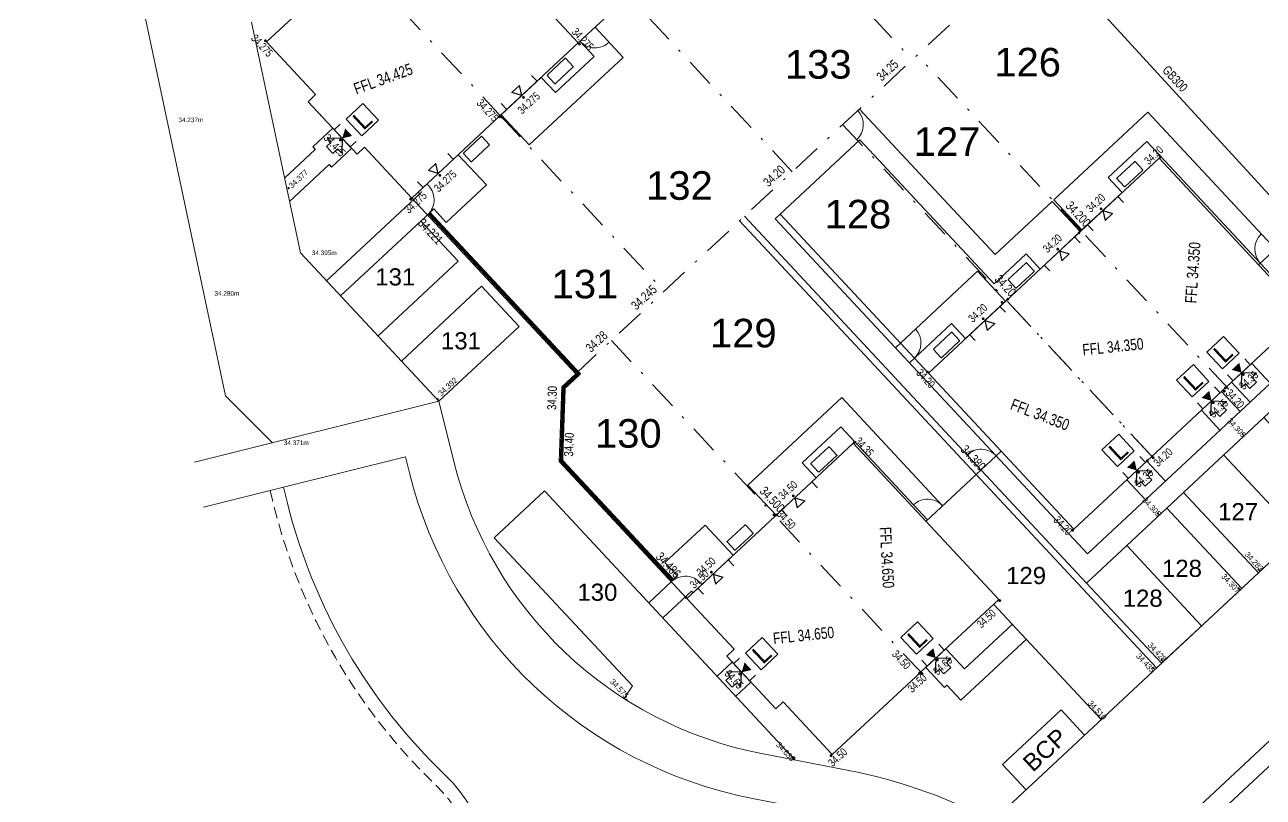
# Model space of a CAD drawing. Header units: metres. Extents: x 337936 to 338610, y 373199 to 374026.
# Drawn here: x 337935.8 to 337989.9, y 373963.2 to 373997 of the extents above; entities that cross this region are included whole.
import ezdxf

# ---------------------------------------------------------------- set-up
doc = ezdxf.new("R2010")
doc.units = ezdxf.units.M
doc.linetypes.add('DASHDOT', pattern=[25.4, 12.7, -6.35, 0, -6.35])
doc.linetypes.add('DASHED', pattern=[0.75, 0.5, -0.25])
for name, color, linetype in [('A-WH_HT-Access-Main', 252, 'Continuous'), ('A-WH_HT-Services-ASHP', 252, 'Continuous'), ('A-WH_HT-Wall-Party Wall Line', 252, 'Continuous'), ('A-WH_HT-Wall-Structure', 252, 'Continuous'), ('C-Zz4050-T-SpotLevels', 7, 'Continuous'), ('DGL-Paths', 252, 'Continuous'), ('EXTERNAL_WORKS_BACK_OF_FOOTWAY_LEVELS', 7, 'Continuous'), ('HOUSE_EXTERNAL_LEVELS', 7, 'Continuous'), ('HOUSE_SLAB_LEVEL', 7, 'Continuous'), ('PLOT_BOUNDARY_ANNOTATION', 7, 'Continuous')]:
    doc.layers.add(name, color=color, linetype=linetype)
doc.layers.add('A-WH_HT-Wall-Door Openings', color=252, linetype='Continuous', plot=False)
for name, color, linetype, lineweight in [('DGL_BT Gates', 252, 'Continuous', 9), ('DGL_BT Rear Fencing', 252, 'DASHDOT', 9), ('DGL_BT-Replacement Fence', 252, 'FENCELINE2', 9), ('DGL_BT-Screen Fence', 252, 'FENCELINE2', 9), ('DGL_BT-Screen Pier Wall + Panels', 252, 'DASHED', 9), ('DGL_DRIVE', 252, 'Continuous', 9), ('DGL_Footpath', 252, 'Continuous', 9), ('DGL_Plot Parking', 252, 'Continuous', 9), ('DGL_PlotNo', 252, 'Continuous', 9), ('DGL_ROAD_KERBLINE', 252, 'Continuous', 9), ('DGL_VERGE', 252, 'DASHED', 9)]:
    doc.layers.add(name, color=color, linetype=linetype, lineweight=lineweight)
doc.layers.add('HOUSE_DOORS', color=3, linetype='Continuous', true_color=0x00ff00)
doc.styles.add('AnnotativeArial', font='arial.ttf', dxfattribs={"height": 2})
doc.styles.add('ESTROAD', font='arial.ttf', dxfattribs={"width": 0.75})
doc.styles.get("Standard").update_dxf_attribs({"font": 'arial.ttf'})
doc.styles.add('TTE', font='arial.ttf')
doc.linetypes.add('FENCELINE2', pattern='A,6.35,-2.54,[132,ltypeshp.shx,S=2.54,R=0,X=-2.54,Y=0],-2.54,25.4', length=36.83)

msp = doc.modelspace()

# ---------------------------------------------------------------- hatches: boundary and pattern name
at = {"layer": 'EXTERNAL_WORKS_BACK_OF_FOOTWAY_LEVELS'}
h = msp.add_hatch(color=256, dxfattribs=at)
edge = h.paths.add_edge_path(flags=17)
edge.add_ellipse((337947.296, 373989.845), major_axis=(0.0354, 0.0354), ratio=1, start_angle=45, end_angle=225, ccw=False)
edge.add_ellipse((337947.296, 373989.845), major_axis=(0.0354, 0.0354), ratio=1, start_angle=225, end_angle=405, ccw=False)
h = msp.add_hatch(color=256, dxfattribs=at)
edge = h.paths.add_edge_path(flags=17)
edge.add_ellipse((337953.813, 373980.617), major_axis=(0.0354, 0.0354), ratio=1, start_angle=45, end_angle=225, ccw=False)
edge.add_ellipse((337953.813, 373980.617), major_axis=(0.0354, 0.0354), ratio=1, start_angle=225, end_angle=405, ccw=False)
h = msp.add_hatch(color=256, dxfattribs=at)
edge = h.paths.add_edge_path(flags=17)
edge.add_ellipse((337989.013, 373979.082), major_axis=(0.0354, 0.0354), ratio=1, start_angle=45, end_angle=225, ccw=False)
edge.add_ellipse((337989.013, 373979.082), major_axis=(0.0354, 0.0354), ratio=1, start_angle=225, end_angle=405, ccw=False)
h = msp.add_hatch(color=256, dxfattribs=at)
edge = h.paths.add_edge_path(flags=17)
edge.add_ellipse((337985.302, 373975.621), major_axis=(0.0354, 0.0354), ratio=1, start_angle=45, end_angle=225, ccw=False)
edge.add_ellipse((337985.302, 373975.621), major_axis=(0.0354, 0.0354), ratio=1, start_angle=225, end_angle=405, ccw=False)
h = msp.add_hatch(color=256, dxfattribs=at)
edge = h.paths.add_edge_path(flags=17)
edge.add_ellipse((337989.709, 373973.168), major_axis=(0.0354, 0.0354), ratio=1, start_angle=45, end_angle=225, ccw=False)
edge.add_ellipse((337989.709, 373973.168), major_axis=(0.0354, 0.0354), ratio=1, start_angle=225, end_angle=405, ccw=False)
h = msp.add_hatch(color=256, dxfattribs=at)
edge = h.paths.add_edge_path(flags=17)
edge.add_ellipse((337988.831, 373972.349), major_axis=(0.0354, 0.0354), ratio=1, start_angle=45, end_angle=225, ccw=False)
edge.add_ellipse((337988.831, 373972.349), major_axis=(0.0354, 0.0354), ratio=1, start_angle=225, end_angle=405, ccw=False)
h = msp.add_hatch(color=256, dxfattribs=at)
edge = h.paths.add_edge_path(flags=17)
edge.add_ellipse((337985.467, 373969.212), major_axis=(0.0354, 0.0354), ratio=1, start_angle=45, end_angle=225, ccw=False)
edge.add_ellipse((337985.467, 373969.212), major_axis=(0.0354, 0.0354), ratio=1, start_angle=225, end_angle=405, ccw=False)
h = msp.add_hatch(color=256, dxfattribs=at)
edge = h.paths.add_edge_path(flags=17)
edge.add_ellipse((337985.101, 373968.871), major_axis=(0.0354, 0.0354), ratio=1, start_angle=45, end_angle=225, ccw=False)
edge.add_ellipse((337985.101, 373968.871), major_axis=(0.0354, 0.0354), ratio=1, start_angle=225, end_angle=405, ccw=False)
h = msp.add_hatch(color=256, dxfattribs=at)
edge = h.paths.add_edge_path(flags=17)
edge.add_ellipse((337962.066, 373967.48), major_axis=(0.0354, 0.0354), ratio=1, start_angle=45, end_angle=225, ccw=False)
edge.add_ellipse((337962.066, 373967.48), major_axis=(0.0354, 0.0354), ratio=1, start_angle=225, end_angle=405, ccw=False)
h = msp.add_hatch(color=256, dxfattribs=at)
edge = h.paths.add_edge_path(flags=17)
edge.add_ellipse((337982.846, 373966.669), major_axis=(0.0354, 0.0354), ratio=1, start_angle=45, end_angle=225, ccw=False)
edge.add_ellipse((337982.846, 373966.669), major_axis=(0.0354, 0.0354), ratio=1, start_angle=225, end_angle=405, ccw=False)
h = msp.add_hatch(color=256, dxfattribs=at)
edge = h.paths.add_edge_path(flags=17)
edge.add_ellipse((337969.406, 373964.939), major_axis=(0.0354, 0.0354), ratio=1, start_angle=45, end_angle=225, ccw=False)
edge.add_ellipse((337969.406, 373964.939), major_axis=(0.0354, 0.0354), ratio=1, start_angle=225, end_angle=405, ccw=False)
at = {"layer": 'HOUSE_DOORS'}
for points in [[(337949.639, 373992.023), (337949.77, 373992.453), (337950.077, 373992.124)], [(337988.968, 373981.773), (337988.538, 373981.904), (337988.867, 373982.211)], [(337987.65, 373980.544), (337987.22, 373980.676), (337987.549, 373980.982)], [(337984.386, 373977.5), (337983.955, 373977.631), (337984.285, 373977.938)], [(337975.59, 373969.299), (337975.16, 373969.43), (337975.489, 373969.737)], [(337967.101, 373968.678), (337967.233, 373969.109), (337967.539, 373968.78)]]:
    msp.add_hatch(color=256, dxfattribs=at).paths.add_polyline_path(points, flags=17)
at = {"layer": 'HOUSE_EXTERNAL_LEVELS'}
h = msp.add_hatch(color=256, dxfattribs=at)
edge = h.paths.add_edge_path(flags=17)
edge.add_ellipse((337946.277, 373996.288), major_axis=(-0.0448, 0.0448), ratio=1, start_angle=88, end_angle=268, ccw=False)
edge.add_ellipse((337946.277, 373996.288), major_axis=(-0.0448, 0.0448), ratio=1, start_angle=-92, end_angle=88, ccw=False)
h = msp.add_hatch(color=256, dxfattribs=at)
edge = h.paths.add_edge_path(flags=17)
edge.add_ellipse((337960.013, 373996.142), major_axis=(0.0448, 0.0448), ratio=1, start_angle=-2.0138, end_angle=177.9862, ccw=False)
edge.add_ellipse((337960.013, 373996.142), major_axis=(0.0448, 0.0448), ratio=1, start_angle=177.9862, end_angle=357.9862, ccw=False)
h = msp.add_hatch(color=256, dxfattribs=at)
edge = h.paths.add_edge_path(flags=17)
edge.add_ellipse((337957.565, 373993.812), major_axis=(0.0448, 0.0448), ratio=1, start_angle=-2.0138, end_angle=177.9862, ccw=False)
edge.add_ellipse((337957.565, 373993.812), major_axis=(0.0448, 0.0448), ratio=1, start_angle=177.9862, end_angle=357.9862, ccw=False)
h = msp.add_hatch(color=256, dxfattribs=at)
edge = h.paths.add_edge_path(flags=17)
edge.add_ellipse((337956.498, 373992.965), major_axis=(0.0448, 0.0448), ratio=1, start_angle=177.9862, end_angle=357.9862, ccw=False)
edge.add_ellipse((337956.498, 373992.965), major_axis=(0.0448, 0.0448), ratio=1, start_angle=-2.0138, end_angle=177.9862, ccw=False)
h = msp.add_hatch(color=256, dxfattribs=at)
edge = h.paths.add_edge_path(flags=17)
edge.add_ellipse((337956.602, 373992.961), major_axis=(-0.0448, 0.0448), ratio=1, start_angle=177.9878, end_angle=357.9878, ccw=False)
edge.add_ellipse((337956.602, 373992.961), major_axis=(-0.0448, 0.0448), ratio=1, start_angle=-2.0122, end_angle=177.9878, ccw=False)
h = msp.add_hatch(color=256, dxfattribs=at)
edge = h.paths.add_edge_path(flags=17)
edge.add_ellipse((337949.559, 373991.949), major_axis=(0.0448, 0.0448), ratio=1, start_angle=268, end_angle=448, ccw=False)
edge.add_ellipse((337949.559, 373991.949), major_axis=(0.0448, 0.0448), ratio=1, start_angle=88, end_angle=268, ccw=False)
h = msp.add_hatch(color=256, dxfattribs=at)
edge = h.paths.add_edge_path(flags=17)
edge.add_ellipse((337985.411, 373991.211), major_axis=(0.0448, 0.0448), ratio=1, start_angle=88.0077, end_angle=268.0077, ccw=False)
edge.add_ellipse((337985.411, 373991.211), major_axis=(0.0448, 0.0448), ratio=1, start_angle=268.0077, end_angle=448.0077, ccw=False)
h = msp.add_hatch(color=256, dxfattribs=at)
edge = h.paths.add_edge_path(flags=17)
edge.add_ellipse((337953.91, 373990.404), major_axis=(0.0448, 0.0448), ratio=1, start_angle=-2.0122, end_angle=177.9878, ccw=False)
edge.add_ellipse((337953.91, 373990.404), major_axis=(0.0448, 0.0448), ratio=1, start_angle=177.9878, end_angle=357.9878, ccw=False)
h = msp.add_hatch(color=256, dxfattribs=at)
edge = h.paths.add_edge_path(flags=17)
edge.add_ellipse((337952.634, 373989.363), major_axis=(-0.0448, 0.0448), ratio=1, start_angle=177.9878, end_angle=357.9878, ccw=False)
edge.add_ellipse((337952.634, 373989.363), major_axis=(-0.0448, 0.0448), ratio=1, start_angle=-2.0122, end_angle=177.9878, ccw=False)
h = msp.add_hatch(color=256, dxfattribs=at)
edge = h.paths.add_edge_path(flags=17)
edge.add_ellipse((337982.819, 373988.941), major_axis=(-0.0448, 0.0448), ratio=1, start_angle=88.0077, end_angle=268.0077, ccw=False)
edge.add_ellipse((337982.819, 373988.941), major_axis=(-0.0448, 0.0448), ratio=1, start_angle=-91.9923, end_angle=88.0077, ccw=False)
h = msp.add_hatch(color=256, dxfattribs=at)
edge = h.paths.add_edge_path(flags=17)
edge.add_ellipse((337981.897, 373988.033), major_axis=(0.0448, 0.0448), ratio=1, start_angle=88.0077, end_angle=268.0077, ccw=False)
edge.add_ellipse((337981.897, 373988.033), major_axis=(0.0448, 0.0448), ratio=1, start_angle=268.0077, end_angle=448.0077, ccw=False)
h = msp.add_hatch(color=256, dxfattribs=at)
edge = h.paths.add_edge_path(flags=17)
edge.add_ellipse((337981.853, 373987.891), major_axis=(-0.0448, 0.0448), ratio=1, start_angle=-92, end_angle=88, ccw=False)
edge.add_ellipse((337981.853, 373987.891), major_axis=(-0.0448, 0.0448), ratio=1, start_angle=88, end_angle=268, ccw=False)
h = msp.add_hatch(color=256, dxfattribs=at)
edge = h.paths.add_edge_path(flags=17)
edge.add_ellipse((337980.927, 373987.176), major_axis=(0.0448, 0.0448), ratio=1, start_angle=178.0015, end_angle=358.0015, ccw=False)
edge.add_ellipse((337980.927, 373987.176), major_axis=(0.0448, 0.0448), ratio=1, start_angle=-1.9985, end_angle=178.0015, ccw=False)
h = msp.add_hatch(color=256, dxfattribs=at)
edge = h.paths.add_edge_path(flags=17)
edge.add_ellipse((337978.487, 373984.852), major_axis=(-0.0448, 0.0448), ratio=1, start_angle=88, end_angle=268, ccw=False)
edge.add_ellipse((337978.487, 373984.852), major_axis=(-0.0448, 0.0448), ratio=1, start_angle=-92, end_angle=88, ccw=False)
h = msp.add_hatch(color=256, dxfattribs=at)
edge = h.paths.add_edge_path(flags=17)
edge.add_ellipse((337978.738, 373984.987), major_axis=(0.0448, 0.0448), ratio=1, start_angle=88, end_angle=268, ccw=False)
edge.add_ellipse((337978.738, 373984.987), major_axis=(0.0448, 0.0448), ratio=1, start_angle=268, end_angle=448, ccw=False)
h = msp.add_hatch(color=256, dxfattribs=at)
edge = h.paths.add_edge_path(flags=17)
edge.add_ellipse((337977.664, 373984.134), major_axis=(-0.0448, 0.0448), ratio=1, start_angle=88, end_angle=268, ccw=False)
edge.add_ellipse((337977.664, 373984.134), major_axis=(-0.0448, 0.0448), ratio=1, start_angle=-92, end_angle=88, ccw=False)
h = msp.add_hatch(color=256, dxfattribs=at)
edge = h.paths.add_edge_path(flags=17)
edge.add_ellipse((337975.223, 373981.81), major_axis=(-0.0448, 0.0448), ratio=1, start_angle=88, end_angle=268, ccw=False)
edge.add_ellipse((337975.223, 373981.81), major_axis=(-0.0448, 0.0448), ratio=1, start_angle=-92, end_angle=88, ccw=False)
h = msp.add_hatch(color=256, dxfattribs=at)
edge = h.paths.add_edge_path(flags=17)
edge.add_ellipse((337989.042, 373981.694), major_axis=(-0.0448, 0.0448), ratio=1, start_angle=-91.98, end_angle=88.02, ccw=False)
edge.add_ellipse((337989.042, 373981.694), major_axis=(-0.0448, 0.0448), ratio=1, start_angle=88.02, end_angle=268.02, ccw=False)
h = msp.add_hatch(color=256, dxfattribs=at)
edge = h.paths.add_edge_path(flags=17)
edge.add_ellipse((337988.211, 373980.965), major_axis=(0.0448, 0.0448), ratio=1, start_angle=267.9791, end_angle=447.9791, ccw=False)
edge.add_ellipse((337988.211, 373980.965), major_axis=(0.0448, 0.0448), ratio=1, start_angle=87.9791, end_angle=267.9791, ccw=False)
h = msp.add_hatch(color=256, dxfattribs=at)
edge = h.paths.add_edge_path(flags=17)
edge.add_ellipse((337988.255, 373981.108), major_axis=(-0.0448, 0.0448), ratio=1, start_angle=88, end_angle=268, ccw=False)
edge.add_ellipse((337988.255, 373981.108), major_axis=(-0.0448, 0.0448), ratio=1, start_angle=-92, end_angle=88, ccw=False)
h = msp.add_hatch(color=256, dxfattribs=at)
edge = h.paths.add_edge_path(flags=17)
edge.add_ellipse((337987.724, 373980.465), major_axis=(0.0448, 0.0448), ratio=1, start_angle=-2.0061, end_angle=177.9939, ccw=False)
edge.add_ellipse((337987.724, 373980.465), major_axis=(0.0448, 0.0448), ratio=1, start_angle=177.9939, end_angle=357.9939, ccw=False)
h = msp.add_hatch(color=256, dxfattribs=at)
edge = h.paths.add_edge_path(flags=17)
edge.add_ellipse((337972.036, 373978.738), major_axis=(-0.0448, 0.0448), ratio=1, start_angle=-92, end_angle=88, ccw=False)
edge.add_ellipse((337972.036, 373978.738), major_axis=(-0.0448, 0.0448), ratio=1, start_angle=88, end_angle=268, ccw=False)
h = msp.add_hatch(color=256, dxfattribs=at)
edge = h.paths.add_edge_path(flags=17)
edge.add_ellipse((337984.844, 373977.927), major_axis=(0.0448, 0.0448), ratio=1, start_angle=267.9791, end_angle=447.9791, ccw=False)
edge.add_ellipse((337984.844, 373977.927), major_axis=(0.0448, 0.0448), ratio=1, start_angle=87.9791, end_angle=267.9791, ccw=False)
h = msp.add_hatch(color=256, dxfattribs=at)
edge = h.paths.add_edge_path(flags=17)
edge.add_ellipse((337985.096, 373978.061), major_axis=(-0.0448, 0.0448), ratio=1, start_angle=177.98, end_angle=357.98, ccw=False)
edge.add_ellipse((337985.096, 373978.061), major_axis=(-0.0448, 0.0448), ratio=1, start_angle=-2.02, end_angle=177.98, ccw=False)
h = msp.add_hatch(color=256, dxfattribs=at)
edge = h.paths.add_edge_path(flags=17)
edge.add_ellipse((337984.46, 373977.42), major_axis=(0.0448, 0.0448), ratio=1, start_angle=-2.02, end_angle=177.98, ccw=False)
edge.add_ellipse((337984.46, 373977.42), major_axis=(0.0448, 0.0448), ratio=1, start_angle=177.98, end_angle=357.98, ccw=False)
h = msp.add_hatch(color=256, dxfattribs=at)
edge = h.paths.add_edge_path(flags=17)
edge.add_ellipse((337969.361, 373976.391), major_axis=(0.0448, 0.0448), ratio=1, start_angle=178.0015, end_angle=358.0015, ccw=False)
edge.add_ellipse((337969.361, 373976.391), major_axis=(0.0448, 0.0448), ratio=1, start_angle=-1.9985, end_angle=178.0015, ccw=False)
h = msp.add_hatch(color=256, dxfattribs=at)
edge = h.paths.add_edge_path(flags=17)
edge.add_ellipse((337968.521, 373975.561), major_axis=(-0.0448, 0.0448), ratio=1, start_angle=-1.9985, end_angle=178.0015, ccw=False)
edge.add_ellipse((337968.521, 373975.561), major_axis=(-0.0448, 0.0448), ratio=1, start_angle=178.0015, end_angle=358.0015, ccw=False)
h = msp.add_hatch(color=256, dxfattribs=at)
edge = h.paths.add_edge_path(flags=17)
edge.add_ellipse((337968.625, 373975.557), major_axis=(-0.0448, 0.0448), ratio=1, start_angle=-92, end_angle=88, ccw=False)
edge.add_ellipse((337968.625, 373975.557), major_axis=(-0.0448, 0.0448), ratio=1, start_angle=88, end_angle=268, ccw=False)
h = msp.add_hatch(color=256, dxfattribs=at)
edge = h.paths.add_edge_path(flags=17)
edge.add_ellipse((337981.58, 373974.886), major_axis=(-0.0448, 0.0448), ratio=1, start_angle=88, end_angle=268, ccw=False)
edge.add_ellipse((337981.58, 373974.886), major_axis=(-0.0448, 0.0448), ratio=1, start_angle=-92, end_angle=88, ccw=False)
h = msp.add_hatch(color=256, dxfattribs=at)
edge = h.paths.add_edge_path(flags=17)
edge.add_ellipse((337965.783, 373973.055), major_axis=(0.0448, 0.0448), ratio=1, start_angle=178.0067, end_angle=358.0067, ccw=False)
edge.add_ellipse((337965.783, 373973.055), major_axis=(0.0448, 0.0448), ratio=1, start_angle=-1.9933, end_angle=178.0067, ccw=False)
h = msp.add_hatch(color=256, dxfattribs=at)
edge = h.paths.add_edge_path(flags=17)
edge.add_ellipse((337964.658, 373971.958), major_axis=(-0.0448, 0.0448), ratio=1, start_angle=-1.9933, end_angle=178.0067, ccw=False)
edge.add_ellipse((337964.658, 373971.958), major_axis=(-0.0448, 0.0448), ratio=1, start_angle=178.0067, end_angle=358.0067, ccw=False)
h = msp.add_hatch(color=256, dxfattribs=at)
edge = h.paths.add_edge_path(flags=17)
edge.add_ellipse((337978.393, 373971.813), major_axis=(0.0448, 0.0448), ratio=1, start_angle=268, end_angle=448, ccw=False)
edge.add_ellipse((337978.393, 373971.813), major_axis=(0.0448, 0.0448), ratio=1, start_angle=88, end_angle=268, ccw=False)
h = msp.add_hatch(color=256, dxfattribs=at)
edge = h.paths.add_edge_path(flags=17)
edge.add_ellipse((337975.664, 373969.22), major_axis=(-0.0448, 0.0448), ratio=1, start_angle=-92, end_angle=88, ccw=False)
edge.add_ellipse((337975.664, 373969.22), major_axis=(-0.0448, 0.0448), ratio=1, start_angle=88, end_angle=268, ccw=False)
h = msp.add_hatch(color=256, dxfattribs=at)
edge = h.paths.add_edge_path(flags=17)
edge.add_ellipse((337967.022, 373968.604), major_axis=(0.0448, 0.0448), ratio=1, start_angle=268, end_angle=448, ccw=False)
edge.add_ellipse((337967.022, 373968.604), major_axis=(0.0448, 0.0448), ratio=1, start_angle=88, end_angle=268, ccw=False)
h = msp.add_hatch(color=256, dxfattribs=at)
edge = h.paths.add_edge_path(flags=17)
edge.add_ellipse((337974.879, 373968.636), major_axis=(-0.0448, 0.0448), ratio=1, start_angle=88, end_angle=268, ccw=False)
edge.add_ellipse((337974.879, 373968.636), major_axis=(-0.0448, 0.0448), ratio=1, start_angle=-92, end_angle=88, ccw=False)
h = msp.add_hatch(color=256, dxfattribs=at)
edge = h.paths.add_edge_path(flags=17)
edge.add_ellipse((337974.983, 373968.632), major_axis=(0.0448, 0.0448), ratio=1, start_angle=268, end_angle=448, ccw=False)
edge.add_ellipse((337974.983, 373968.632), major_axis=(0.0448, 0.0448), ratio=1, start_angle=88, end_angle=268, ccw=False)
h = msp.add_hatch(color=256, dxfattribs=at)
edge = h.paths.add_edge_path(flags=17)
edge.add_ellipse((337971.016, 373965.032), major_axis=(0.0448, 0.0448), ratio=1, start_angle=268, end_angle=448, ccw=False)
edge.add_ellipse((337971.016, 373965.032), major_axis=(0.0448, 0.0448), ratio=1, start_angle=88, end_angle=268, ccw=False)

# ---------------------------------------------------------------- linework, layer by layer
at = {"layer": 'A-WH_HT-Access-Main'}
for points in [[(337949.639, 373992.023), (337949.616, 373991.366), (337949.438, 373991.556), (337949.233, 373991.365), (337948.954, 373991.665), (337949.159, 373991.856), (337948.981, 373992.046), (337949.639, 373992.023)], [(337988.966, 373981.772), (337988.943, 373981.115), (337989.134, 373981.293), (337989.325, 373981.088), (337989.624, 373981.367), (337989.433, 373981.572), (337989.623, 373981.749), (337988.966, 373981.772)], [(337987.65, 373980.545), (337988.307, 373980.522), (337988.117, 373980.344), (337988.308, 373980.139), (337988.008, 373979.86), (337987.817, 373980.065), (337987.627, 373979.887), (337987.65, 373980.545)], [(337984.387, 373977.502), (337985.044, 373977.479), (337984.854, 373977.302), (337985.045, 373977.097), (337984.745, 373976.818), (337984.554, 373977.022), (337984.364, 373976.845), (337984.387, 373977.502)], [(337975.591, 373969.299), (337975.568, 373968.642), (337975.758, 373968.82), (337975.949, 373968.615), (337976.248, 373968.894), (337976.058, 373969.099), (337976.248, 373969.276), (337975.591, 373969.299)], [(337967.099, 373968.681), (337966.442, 373968.703), (337966.619, 373968.513), (337966.415, 373968.322), (337966.694, 373968.023), (337966.899, 373968.214), (337967.076, 373968.023), (337967.099, 373968.681)]]:
    msp.add_lwpolyline(points, dxfattribs=at)
at = {"layer": 'A-WH_HT-Services-ASHP'}
for points in [[(337959.415, 373995.507, 0.414214), (337959.373, 373995.508), (337958.616, 373994.802, 0.414214), (337958.615, 373994.76), (337958.927, 373994.425, 0.414214), (337958.969, 373994.424), (337959.726, 373995.129, 0.414214), (337959.728, 373995.172)], [(337955.753, 373992.093, 0.414214), (337955.711, 373992.095), (337954.954, 373991.389, 0.414214), (337954.952, 373991.346), (337955.264, 373991.011, 0.414214), (337955.307, 373991.01), (337956.064, 373991.716, 0.414214), (337956.065, 373991.758)], [(337984.633, 373990.663, -0.414214), (337984.631, 373990.62), (337983.874, 373989.914, -0.414214), (337983.832, 373989.916), (337983.519, 373990.251, -0.414214), (337983.521, 373990.293), (337984.278, 373990.999, -0.414214), (337984.32, 373990.998)], [(337979.083, 373985.488, 0.414214), (337979.126, 373985.487), (337979.883, 373986.192, 0.414214), (337979.884, 373986.235), (337979.572, 373986.57, 0.414214), (337979.529, 373986.571), (337978.773, 373985.865, 0.414214), (337978.771, 373985.823)], [(337975.821, 373982.445, 0.414214), (337975.863, 373982.444), (337976.62, 373983.15, 0.414214), (337976.621, 373983.192), (337976.309, 373983.527, 0.414214), (337976.267, 373983.529), (337975.51, 373982.823, 0.414214), (337975.508, 373982.78)], [(337971.257, 373978.19, -0.414214), (337971.256, 373978.147), (337970.499, 373977.441, -0.414214), (337970.456, 373977.443), (337970.144, 373977.778, -0.414214), (337970.145, 373977.82), (337970.902, 373978.526, -0.414214), (337970.945, 373978.525)], [(337967.595, 373974.775, -0.414214), (337967.594, 373974.733), (337966.837, 373974.027, -0.414214), (337966.795, 373974.028), (337966.482, 373974.363, -0.414214), (337966.484, 373974.406), (337967.241, 373975.112, -0.414214), (337967.283, 373975.11)]]:
    msp.add_lwpolyline(points, format="xyb", close=True, dxfattribs=at)
at = {"layer": 'A-WH_HT-Wall-Door Openings', "linetype": 'ByBlock'}
for p, q in [((337958.16, 373994.514), (337957.92, 373994.772)), ((337956.837, 373993.28), (337956.596, 373993.538)), ((337949.29, 373992.397), (337949.548, 373992.637)), ((337949.987, 373991.649), (337950.245, 373991.89)), ((337954.498, 373991.1), (337954.257, 373991.358)), ((337953.174, 373989.866), (337952.934, 373990.124)), ((337983.555, 373989.48), (337983.795, 373989.222)), ((337982.231, 373988.245), (337982.471, 373987.988)), ((337981.662, 373987.715), (337981.903, 373987.457)), ((337980.339, 373986.481), (337980.579, 373986.223)), ((337978.4, 373984.673), (337978.64, 373984.415)), ((337977.076, 373983.438), (337977.316, 373983.18)), ((337989.1, 373982.379), (337989.34, 373982.121)), ((337988.352, 373981.681), (337988.592, 373981.424)), ((337987.783, 373981.151), (337988.024, 373980.893)), ((337987.035, 373980.454), (337987.276, 373980.196)), ((337984.521, 373978.109), (337984.761, 373977.851)), ((337983.773, 373977.411), (337984.013, 373977.154)), ((337970.179, 373977.007), (337970.42, 373976.749)), ((337968.855, 373975.772), (337969.096, 373975.515)), ((337966.518, 373973.592), (337966.758, 373973.334)), ((337965.194, 373972.358), (337965.434, 373972.1)), ((337975.724, 373969.906), (337975.965, 373969.648)), ((337966.75, 373969.054), (337967.008, 373969.295)), ((337974.976, 373969.209), (337975.217, 373968.951)), ((337967.448, 373968.307), (337967.706, 373968.547))]:
    msp.add_line(p, q, dxfattribs=at)
at = {"layer": 'A-WH_HT-Wall-Party Wall Line', "linetype": 'DASHDOT', "lineweight": 15, "ltscale": 0.1}
msp.add_line((337971.522, 373992.618), (337985.148, 373978.006), dxfattribs=at)
for points in [[(337956.653, 373992.905), (337950.087, 373999.946)], [(337988.41, 373981.049), (337981.844, 373988.09)], [(337985.148, 373978.006), (337978.582, 373985.047)], [(337975.035, 373968.576), (337968.469, 373975.617)]]:
    msp.add_lwpolyline(points, dxfattribs=at)
at = {"layer": 'A-WH_HT-Wall-Structure'}
for p, q in [((337946.327, 373996.234), (337950.19, 373999.837)), ((337952.688, 373989.413), (337956.551, 373993.015)), ((337964.708, 373971.905), (337968.571, 373975.507)), ((337971.069, 373965.083), (337974.933, 373968.686))]:
    msp.add_line(p, q, dxfattribs=at)
at = {"layer": 'A-WH_HT-Wall-Structure', "lineweight": -3}
for points in [[(337956.552, 373993.015), (337959.963, 373996.195), (337953.602, 374003.017), (337950.191, 373999.836)], [(337946.327, 373996.234), (337948.475, 373993.931), (337948.146, 373993.624), (337950.287, 373991.327), (337950.616, 373991.634), (337952.688, 373989.413)], [(337981.947, 373987.98), (337985.358, 373991.161), (337991.719, 373984.339), (337988.308, 373981.159)], [(337981.947, 373987.98), (337978.684, 373984.938)], [(337978.684, 373984.938), (337975.273, 373981.757), (337981.634, 373974.935), (337985.045, 373978.116)], [(337985.045, 373978.116), (337988.308, 373981.159)], [(337968.571, 373975.507), (337971.982, 373978.688), (337978.343, 373971.866), (337974.932, 373968.686)], [(337971.069, 373965.083), (337968.921, 373967.387), (337968.592, 373967.08), (337966.45, 373969.376), (337966.779, 373969.683), (337964.708, 373971.905)]]:
    msp.add_lwpolyline(points, dxfattribs=at)
msp.add_lwpolyline([(337987.959, 373962.511), (337993.553, 373956.512), (338000.046, 373962.567), (337994.452, 373968.566)], close=True, dxfattribs=at)
at = {"layer": 'DGL-Paths'}
for points in [[(337960.036, 373996.263), (337960.65, 373995.605), (337958.958, 373994.027), (337958.344, 373994.686), (337956.589, 373993.049), (337957.817, 373991.732), (337961.922, 373995.561), (337960.694, 373996.877)], [(337989.941, 373979.811), (337993.882, 373983.486), (337984.861, 373993.159), (337980.757, 373989.332), (337981.984, 373988.015), (337983.739, 373989.652), (337983.126, 373990.31), (337984.817, 373991.887), (337992.61, 373983.53), (337982.233, 373973.853), (337968.574, 373988.501), (337968.793, 373988.705)], [(337972.277, 373991.954), (337978.143, 373985.664), (337979.541, 373986.968), (337980.155, 373986.309), (337981.91, 373987.946), (337980.682, 373989.263), (337978.188, 373986.936), (337972.254, 373993.3)], [(337947.333, 373989.258), (337949.068, 373990.876), (337949.17, 373990.766), (337950.048, 373991.584), (337949.229, 373992.462), (337948.352, 373991.643), (337948.454, 373991.534), (337947.115, 373990.285)], [(337952.998, 373988.334), (337953.641, 373988.934), (337954.186, 373988.348), (337955.942, 373989.985), (337954.714, 373991.302), (337952.959, 373989.665), (337953.027, 373989.592), (337948.952, 373985.792)], [(337967.234, 373988.618), (337982.189, 373972.581)], [(337974.44, 373982.211), (337976.278, 373983.925), (337976.892, 373983.267), (337978.647, 373984.903), (337977.42, 373986.22), (337973.826, 373982.869)], [(337989.347, 373980.488), (337988.529, 373981.365), (337989.407, 373982.184), (337990.225, 373981.306)], [(337975.236, 373975.346), (337971.441, 373979.414), (337969.75, 373977.837), (337970.364, 373977.179), (337968.609, 373975.542), (337967.381, 373976.859), (337971.486, 373980.686), (337975.894, 373975.959)], [(337988.027, 373979.256), (337987.209, 373980.134), (337988.086, 373980.952), (337988.905, 373980.075)], [(337984.764, 373976.214), (337983.946, 373977.092), (337984.824, 373977.91), (337985.642, 373977.032)], [(337963.039, 373971.715), (337964.297, 373972.888), (337963.751, 373973.474), (337965.506, 373975.11), (337966.734, 373973.794), (337964.979, 373972.157), (337964.911, 373972.23), (337963.652, 373971.057)], [(337979.556, 373970.126), (337976.695, 373967.459), (337976.082, 373968.117), (337975.972, 373968.015), (337975.153, 373968.892), (337976.031, 373969.711), (337976.849, 373968.833), (337978.942, 373970.784)], [(337966.032, 373968.505), (337966.69, 373969.119), (337967.509, 373968.241), (337966.85, 373967.628)]]:
    msp.add_lwpolyline(points, dxfattribs=at)
at = {"layer": 'DGL-Paths', "flags": 128}
msp.add_lwpolyline([(337985.699, 373975.855), (337986.43, 373976.537)], dxfattribs=at)
at = {"layer": 'DGL_BT Gates'}
for centre, start, end in [((337960.694, 373996.877), 223, 313), ((337971.522, 373992.618), 313, 43), ((337952.756, 373989.339), 313, 49.3794), ((337990.441, 373987.176), 133, 223), ((337974.045, 373983.073), 313.0004, 43.0004), ((337977.576, 373977.528), 43, 133.0004), ((337975.236, 373975.346), 43, 133.0004), ((337964.64, 373971.978), 36.6206, 133)]:
    msp.add_arc(centre, 0.9, start, end, dxfattribs=at)
at = {"layer": 'DGL_BT Rear Fencing', "ltscale": 0.1}
for p, q in [((337969.318, 373990.562), (337951.09, 374010.109)), ((337967.405, 374003.135), (337974.567, 373995.455)), ((337980.054, 374000.573), (337959.923, 373981.801)), ((337981.947, 373987.98), (337974.786, 373995.659)), ((337956.552, 373993.015), (337963.715, 373985.335)), ((337961.409, 373983.186), (337968.571, 373975.507))]:
    msp.add_line(p, q, dxfattribs=at)
at = {"layer": 'DGL_BT-Replacement Fence', "ltscale": 0.05}
msp.add_lwpolyline([(337956.714, 374026.013), (337991.467, 373988.133)], dxfattribs=at)
at = {"layer": 'DGL_BT-Screen Fence', "ltscale": 0.03}
for p, q in [((337963.035, 373999.06), (337959.963, 373996.195)), ((337989.709, 373986.494), (337991.467, 373988.133)), ((337977.357, 373977.323), (337978.454, 373978.346))]:
    msp.add_line(p, q, dxfattribs=at)
at = {"layer": 'DGL_BT-Screen Fence', "ltscale": 0.03, "flags": 128}
for points in [[(337972.277, 373991.954), (337968.793, 373988.705), (337975.273, 373981.757)], [(337975.162, 373975.277), (337977.357, 373977.323), (337967.014, 373988.414)]]:
    msp.add_lwpolyline(points, dxfattribs=at)
at = {"layer": 'DGL_BT-Screen Fence', "ltscale": 0.03}
msp.add_lwpolyline([(337964.708, 373971.904), (337959.124, 373977.892), (337959.239, 373981.163), (337959.85, 373981.733), (337952.688, 373989.413)], dxfattribs=at)
at = {"layer": 'DGL_BT-Screen Pier Wall + Panels', "ltscale": 0.5, "const_width": 0.15, "flags": 128}
msp.add_lwpolyline([(337964.103, 373972.7), (337959.226, 373977.93), (337959.337, 373981.118), (337959.991, 373981.728), (337953.443, 373988.749)], dxfattribs=at)
at = {"layer": 'DGL_DRIVE'}
for p, q in [((337944.538, 373980.763), (337935.758, 374022.079)), ((337946.585, 373978.712), (337944.538, 373980.763)), ((337988.186, 373978.174), (337991.459, 373974.663)), ((337977.357, 373977.323), (337985.243, 373968.866)), ((337983.944, 373974.218), (337987.217, 373970.708))]:
    msp.add_line(p, q, dxfattribs=at)
at = {"layer": 'DGL_DRIVE', "flags": 128}
msp.add_lwpolyline([(337953.862, 373980.526), (337947.809, 373987.017), (337945.667, 373997.095)], dxfattribs=at)
at = {"layer": 'DGL_DRIVE'}
for points in [[(337951.203, 373983.378), (337954.713, 373986.652), (337953.076, 373988.407), (337949.566, 373985.134)], [(337953.862, 373980.526), (337957.373, 373983.8), (337955.736, 373985.555), (337952.226, 373982.281)], [(337961.97, 373967.526), (337962.325, 373968.081), (337956.285, 373974.559), (337958.479, 373976.605), (337969.449, 373964.841)], [(337978.068, 373962.175), (337993.215, 373976.3), (337994.706, 373976.46), (337997.98, 373972.95), (337982.823, 373958.816)], [(337978.123, 373971.663), (337982.829, 373966.616)], [(337982.098, 373965.934), (337981.075, 373967.031), (337978.515, 373964.644), (337979.538, 373963.547)]]:
    msp.add_lwpolyline(points, dxfattribs=at)
for points in [[(337993.215, 373976.3), (337989.941, 373979.811), (337986.43, 373976.537), (337989.704, 373973.027)], [(337988.973, 373972.345), (337985.699, 373975.855), (337982.189, 373972.581), (337985.462, 373969.071)]]:
    msp.add_lwpolyline(points, close=True, dxfattribs=at)
at = {"layer": 'DGL_Footpath'}
for p, q in [((337953.862, 373980.526), (337943.179, 373977.862)), ((337954.52, 373977.889), (337953.862, 373980.526)), ((337947.069, 373976.771), (337943.577, 373975.9)), ((337971.795, 373964.385), (337967.966, 373965.129))]:
    msp.add_line(p, q, dxfattribs=at)
for centre, radius, start, end in [((337971.257, 373982.062), 17.25, 194, 259), ((337967.454, 373942.053), 22.75, 43, 79)]:
    msp.add_arc(centre, radius, start, end, dxfattribs=at)
at = {"layer": 'DGL_ROAD_KERBLINE', "flags": 128}
msp.add_lwpolyline([(337982.63, 373956.204, 0.158384), (337971.413, 373962.422), (337967.584, 373963.166, -0.291473), (337952.579, 373977.405), (337952.406, 373978.102), (337947.069, 373976.771), (337947.243, 373976.075, 0.141939), (337954.162, 373964.165, -0.316806), (337955.5, 373957.385), (337952.454, 373950.544), (337957.478, 373948.307), (337960.135, 373954.274, -0.349216), (337966.761, 373957.723), (337970.364, 373957.023, -0.158384), (337978.607, 373952.453)], format="xyb", dxfattribs=at)
at = {"layer": 'DGL_VERGE', "flags": 128}
msp.add_lwpolyline([(337946.487, 373976.626), (337946.66, 373975.929, 0.141939), (337953.748, 373963.731, -0.316806), (337954.951, 373957.629), (337951.662, 373950.24), (337957.782, 373947.515), (337960.683, 373954.03, -0.349216), (337966.646, 373957.134), (337970.25, 373956.434, -0.158384), (337978.169, 373952.044)], format="xyb", dxfattribs=at)
at = {"layer": 'HOUSE_DOORS'}
for p, q in [((337957.39, 373994.33), (337957.061, 373994.023)), ((337957.492, 373993.892), (337957.061, 373994.023)), ((337957.492, 373993.892), (337957.39, 373994.33)), ((337953.735, 373990.922), (337953.406, 373990.615)), ((337953.837, 373990.483), (337953.735, 373990.922)), ((337953.837, 373990.483), (337953.406, 373990.615)), ((337982.893, 373988.862), (337983.323, 373988.731)), ((337982.893, 373988.862), (337982.994, 373988.424)), ((337982.994, 373988.424), (337983.323, 373988.731)), ((337981.001, 373987.097), (337981.432, 373986.966)), ((337981.001, 373987.097), (337981.102, 373986.659)), ((337981.102, 373986.659), (337981.432, 373986.966)), ((337977.738, 373984.055), (337978.168, 373983.923)), ((337977.738, 373984.055), (337977.839, 373983.616)), ((337977.839, 373983.616), (337978.168, 373983.923)), ((337969.435, 373976.312), (337969.865, 373976.18)), ((337969.435, 373976.312), (337969.536, 373975.874)), ((337969.536, 373975.874), (337969.865, 373976.18)), ((337965.857, 373972.975), (337966.287, 373972.844)), ((337965.857, 373972.975), (337965.958, 373972.537)), ((337965.958, 373972.537), (337966.287, 373972.844))]:
    msp.add_line(p, q, dxfattribs=at)
at = {"layer": 'HOUSE_EXTERNAL_LEVELS', "color": 0, "flags": 128}
for points in [[(337949.81, 373992.866), (337950.541, 373993.548), (337951.223, 373992.817), (337950.492, 373992.135), (337949.81, 373992.866)], [(337987.443, 373982.675), (337988.174, 373983.357), (337988.856, 373982.626), (337988.125, 373981.944), (337987.443, 373982.675)], [(337986.125, 373981.446), (337986.857, 373982.128), (337987.539, 373981.397), (337986.807, 373980.715), (337986.125, 373981.446)], [(337982.861, 373978.403), (337983.592, 373979.084), (337984.274, 373978.353), (337983.543, 373977.671), (337982.861, 373978.403)], [(337974.065, 373970.201), (337974.796, 373970.883), (337975.478, 373970.152), (337974.747, 373969.47), (337974.065, 373970.201)], [(337967.272, 373969.521), (337968.003, 373970.203), (337968.685, 373969.472), (337967.954, 373968.79), (337967.272, 373969.521)]]:
    msp.add_lwpolyline(points, dxfattribs=at)

# ---------------------------------------------------------------- texts
at = {"layer": 'C-Zz4050-T-SpotLevels', "color": 7, "linetype": 'Continuous', "lineweight": -3, "char_height": 0.2, "attachment_point": 4, "style": 'TTE'}
for s, insert in [('34.237m', (337942.475, 373992.827, 34.237)), ('34.395m', (337948.31, 373987.017, 34.395)), ('34.280m', (337944.054, 373985.241, 34.28)), ('34.371m', (337947.086, 373978.712, 34.371))]:
    msp.add_mtext(s, dxfattribs=dict(at, insert=insert))
at = {"layer": 'DGL_Plot Parking', "char_height": 0.75, "attachment_point": 5, "style": 'AnnotativeArial'}
for s, insert in [('131', (337951.959, 373985.96)), ('131', (337954.831, 373983.166)), ('127', (337988.811, 373975.698)), ('128', (337986.359, 373973.217)), ('129', (337979.542, 373972.903)), ('130', (337960.797, 373972.173)), ('128', (337984.641, 373971.912))]:
    msp.add_mtext(s, dxfattribs=dict(at, insert=insert))
at = {"layer": 'DGL_Plot Parking', "insert": (337980.374, 373965.286), "char_height": 0.75, "attachment_point": 5, "rotation": 43, "style": 'AnnotativeArial'}
msp.add_mtext('BCP', dxfattribs=at)
at = {"layer": 'DGL_PlotNo', "char_height": 1.25, "width": 2.66537, "attachment_point": 5, "style": 'AnnotativeArial'}
for s, insert in [('133', (337970.455, 373995.246)), ('126', (337979.61, 373995.342)), ('127', (337976.087, 373991.878)), ('132', (337964.384, 373989.95)), ('128', (337972.19, 373988.698)), ('131', (337960.253, 373985.642)), ('129', (337967.179, 373983.498)), ('130', (337962.148, 373979.113))]:
    msp.add_mtext(s, dxfattribs=dict(at, insert=insert))
at = {"layer": 'EXTERNAL_WORKS_BACK_OF_FOOTWAY_LEVELS', "linetype": 'Continuous', "style": 'ESTROAD', "width": 0.75}
for s, rotation, p in [('34.377', 43, (337947.445, 373989.816)), ('34.392', 43, (337953.972, 373980.733)), ('34.309', 312.9939, (337988.316, 373979.649)), ('34.305', 313, (337984.604, 373976.189)), ('34.283', 313, (337989.085, 373973.802)), ('34.307', 313, (337988.062, 373972.848)), ('34.428', 313, (337984.843, 373969.847)), ('34.435', 313, (337984.331, 373969.37)), ('34.575', 313, (337961.327, 373968.243)), ('34.510', 313, (337982.223, 373967.303)), ('34.638', 313, (337968.589, 373965.489))]:
    msp.add_text(s, height=0.25, rotation=rotation, dxfattribs=at).set_placement(p)
at = {"layer": 'HOUSE_DOORS', "color": 100, "linetype": 'Continuous', "style": 'ESTROAD', "width": 0.75}
for s, rotation, p in [('34.275', 42.9862, (337957.506, 373993.054)), ('34.425', 313, (337948.801, 373992.009)), ('34.275', 42.9878, (337953.851, 373989.645)), ('34.20', 43.0077, (337982.369, 373988.753)), ('34.20', 43.0015, (337980.477, 373986.988)), ('34.20', 43, (337977.214, 373983.946)), ('34.35', 43.02, (337989.057, 373981.005)), ('34.35', 42.9939, (337987.739, 373979.775)), ('34.35', 42.98, (337984.474, 373976.731)), ('34.50', 43.0015, (337968.911, 373976.203)), ('34.50', 43.0067, (337965.333, 373972.866)), ('34.65', 43, (337975.679, 373968.53)), ('34.65', 313, (337966.332, 373968.59))]:
    msp.add_text(s, height=0.35, rotation=rotation, dxfattribs=at).set_placement(p)
at = {"layer": 'HOUSE_EXTERNAL_LEVELS', "color": 0, "linetype": 'Continuous', "style": 'ESTROAD', "width": 0.75}
for s, rotation, p in [('34.275', 312.9862, (337959.648, 373996.647)), ('34.275', 313, (337945.624, 373996.368)), ('34.275', 312.9862, (337955.488, 373993.537)), ('34.20', 43.0077, (337984.906, 373990.845)), ('34.275', 42.9878, (337952.554, 373988.71)), ('34.20', 313, (337974.712, 373981.739)), ('34.20', 313, (337988.24, 373980.855)), ('34.35', 313, (337972.028, 373978.752)), ('34.20', 42.9791, (337985.314, 373977.636)), ('34.50', 313, (337968.617, 373975.571)), ('34.20', 313, (337980.711, 373975.306)), ('34.50', 43.0067, (337965.032, 373972.312)), ('34.50', 43, (337977.585, 373970.582)), ('34.50', 313, (337973.648, 373969.444)), ('34.50', 43, (337974.563, 373967.762)), ('34.50', 43, (337971.087, 373964.521))]:
    msp.add_text(s, height=0.35, rotation=rotation, dxfattribs=at).set_placement(p)
at = {"layer": 'HOUSE_EXTERNAL_LEVELS', "color": 0, "char_height": 0.8, "width": 0.8, "attachment_point": 5, "line_spacing_factor": 0.888}
for insert, rotation in [((337950.516, 373992.841), 43), ((337988.149, 373982.65), 43.02), ((337986.832, 373981.422), 42.9939), ((337983.568, 373978.378), 42.98), ((337974.772, 373970.177), 43), ((337967.979, 373969.497), 43)]:
    msp.add_mtext('\\W1.00;L', dxfattribs=dict(at, insert=insert, rotation=rotation))
at = {"layer": 'HOUSE_SLAB_LEVEL', "color": 1, "linetype": 'Continuous', "true_color": 0xff0000, "style": 'ESTROAD', "width": 0.75}
for s, rotation, p in [('FFL 34.425', 20, (337950.255, 373993.931)), ('FFL 34.350', 86, (337986.985, 373984.797)), ('FFL 34.350', 6, (337982.034, 373982.523)), ('FFL 34.350', 339, (337978.813, 373980.189)), ('FFL 34.650', 273, (337973.141, 373975.02)), ('FFL 34.650', 6, (337968.505, 373969.909))]:
    msp.add_text(s, height=0.5, rotation=rotation, dxfattribs=at).set_placement(p)
at = {"layer": 'PLOT_BOUNDARY_ANNOTATION', "linetype": 'Continuous', "style": 'ESTROAD', "width": 0.75}
for s, rotation, p in [('34.25', 43, (337973.231, 373994.494)), ('GB300', 312.5356, (337985.471, 373994.975)), ('34.20', 43, (337968.278, 373989.876)), ('34.200', 313, (337981.238, 373989.044)), ('34.221', 313, (337952.918, 373988.284)), ('34.20', 313, (337978.134, 373985.831)), ('34.245', 43, (337962.501, 373984.488)), ('34.28', 43, (337960.514, 373982.635)), ('34.30', 88, (337958.996, 373980.142)), ('34.40', 88, (337959.734, 373978.102)), ('34.380', 313, (337976.647, 373978.387)), ('34.500', 313.0054, (337967.862, 373976.571)), ('34.486', 313, (337963.316, 373973.7))]:
    msp.add_text(s, height=0.4, rotation=rotation, dxfattribs=at).set_placement(p)

doc.saveas('drawing.dxf')
